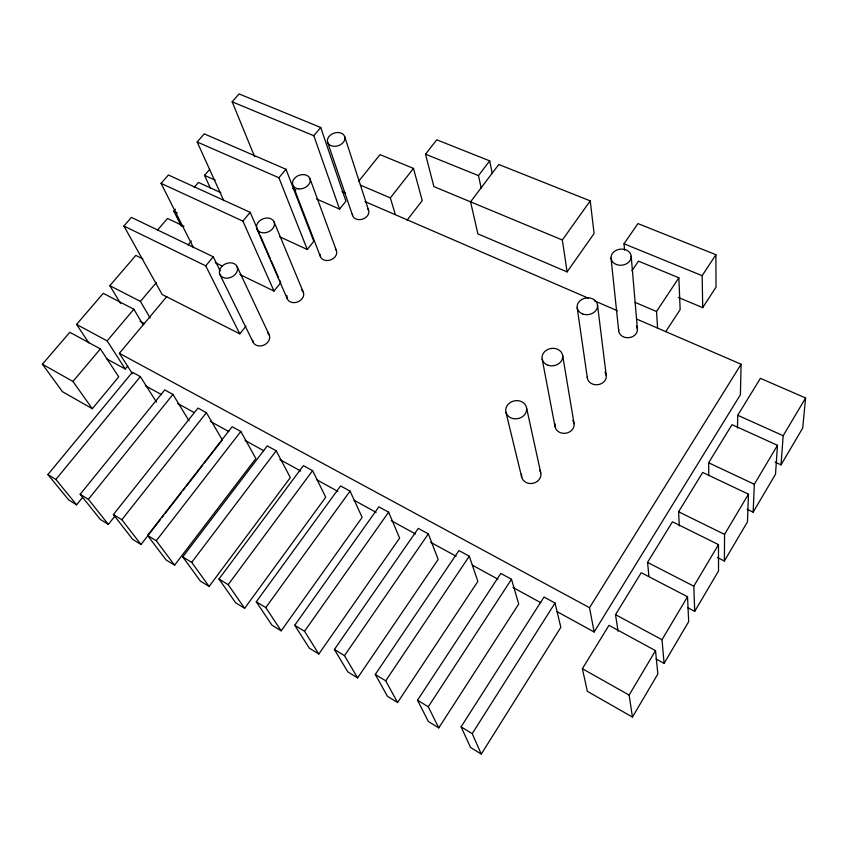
<?xml version="1.0" encoding="UTF-8"?>
<svg xmlns="http://www.w3.org/2000/svg" width="848" height="848" viewBox="0 0 848 848"><rect width="100%" height="100%" fill="white"/><g stroke="black" fill="none" stroke-linecap="round" stroke-linejoin="round"><path stroke-width="1.27" d="M717.387 557.496L724.393 561.005L724.563 534.399L748.455 494.172L702.695 472.453L678.58 511.779L679.333 525.919M737.484 428.07L737.749 415.276L760.402 378.335L805.6 397.966L802.717 428.039L781.019 464.874L775.093 462.149M636.774 319.113L741.099 364.227L740.399 394.723L594.151 631.993L557.041 611.631M748.455 494.172L747.47 521.838L724.393 561.005M747.183 509.33L753.141 512.192L754.338 484.272L777.478 445.306L731.994 424.657L708.631 462.775L708.801 475.611M777.478 445.306L775.507 474.223L753.141 512.192M781.019 464.874L783.181 435.724L805.6 397.966M632.46 717.079L657.857 673.969L655.515 650.639L608.97 625.336L582.375 668.712L587.357 691.321L632.46 717.079L629.121 695.074L655.515 650.639M656.045 658.97L664.101 663.369L688.682 621.637L687.527 596.748L641.236 572.707L615.51 614.673L618.054 631.219M687.855 607.772L694.724 611.366L718.532 570.948L718.489 544.617L672.464 521.774L647.554 562.394L648.953 576.492M664.101 663.369L662.002 639.71L687.527 596.748M694.724 611.366L693.802 586.191L718.489 544.617M594.151 631.993L589.53 607.709L741.099 364.227M481.282 754.084L560.835 627.329L555.037 603.045L544.024 597.024L461.1 726.831L470.534 747.459L481.282 754.084L472.219 733.615L461.1 726.831M472.219 733.615L555.037 603.045M438.776 727.902L518.722 604.02L511.503 579.269L500.829 573.439L417.502 700.215L428.357 721.489L438.776 727.902L428.272 706.787L417.502 700.215M678.273 297.425L702.706 307.654L716.019 287.122L715.892 254.707L637.95 223.586L624.011 243.779L624.594 250.202M428.272 706.787L511.503 579.269M702.706 307.654L702.155 275.674L715.892 254.707M665.733 331.632L680.149 309.626L678.866 277.784L638.47 261.142L631.94 270.735M657.603 328.367L656.511 311.502L678.866 277.784M397.574 702.526L477.859 581.399L469.294 556.224L458.938 550.575L375.282 674.446L387.462 696.303L397.574 702.526L385.713 680.806L375.282 674.446M385.713 680.806L469.294 556.224M357.612 677.912L438.172 559.436L428.346 533.869L418.308 528.389L334.388 649.473L347.807 671.87L357.612 677.912L344.489 655.642L334.388 649.473M344.489 655.642L428.346 533.869M318.827 654.02L399.62 538.098L388.628 512.171L378.876 506.85L294.733 625.262L309.319 648.158L318.827 654.02L304.527 631.251L294.733 625.262M567.111 271.901L594.098 233.518L590.229 200.881L498.772 164.491L470.566 201.845L477.88 233.857L567.111 271.901L562.341 240.005L590.229 200.881M304.527 631.251L388.628 512.171M281.186 630.838L362.16 517.365L350.054 491.119L340.589 485.946L256.276 601.794L271.943 625.146L281.186 630.838L265.784 607.592L256.276 601.794M265.784 607.592L350.054 491.119M244.627 608.323L325.738 497.204L312.594 470.661L303.404 465.647L218.964 579.014L235.649 602.79L244.627 608.323L228.186 584.643L218.964 579.014M228.186 584.643L312.594 470.661M209.106 586.445L290.323 477.594L276.194 450.786L267.258 445.91L182.744 556.903L200.382 581.071L209.106 586.445L191.701 562.362L182.744 556.903M481.176 188.097L478.484 175.621L489.688 160.876L436.773 139.814L425.505 154.177L433.89 186.592L562.341 240.005M191.701 562.362L276.194 450.786M174.582 565.181L255.863 458.524L240.821 431.473L232.129 426.724L147.563 535.427L166.102 559.956L174.582 565.181L156.265 540.738L147.563 535.427M407.061 220.236L422.251 200.584L413.485 168.413L380.021 154.633L358.492 181.514M156.265 540.738L240.821 431.473M204.432 462.955L222.324 439.964L206.414 412.69L197.966 408.068L113.388 514.566L132.765 539.423L141.012 544.501L160.526 519.411M162.159 517.322L163.781 515.234M165.402 513.135L181.673 492.232M183.295 490.144L184.917 488.045M186.549 485.957L202.81 465.054M395.295 214.343L390.345 197.891L413.485 168.413M141.012 544.501L121.847 519.718L206.414 412.69M188.998 420.788L172.95 394.415L164.724 389.921L80.178 494.289L100.329 519.442L108.353 524.393L114.925 516.103M220.173 270.936L213.251 256.785L131.429 217.395L123.903 226.034L162.148 294.489L239.783 333.858L245.941 326.162M239.92 274.582L274.021 291.055L280.741 282.649L279.692 280.222M279.84 236.857L307.273 249.492L313.802 241.32L285.977 169.261L204.241 133.857L197.149 141.987L223.777 200.616M316.601 199.004L339.582 209.106L345.931 201.167L320.692 127.476L239.041 93.916L232.161 101.813L254.665 156.763M108.353 524.393L88.393 499.302L172.95 394.415M156.467 402.069L140.376 376.629L132.373 372.261L47.88 474.573L68.773 500.002L76.585 504.814L82.383 497.638M76.585 504.814L55.873 479.449L140.376 376.629M92.315 408.725L118.731 376.862L100.393 348.91L69.812 332.289L42.4 364.216L62.413 391.659L92.315 408.725L72.949 381.452L42.4 364.216M106.837 358.948L125.25 368.997L127.741 365.997M239.783 333.858L205.725 265.837L213.251 256.785M274.021 291.055L242.888 221.116L250.181 212.339L168.381 174.995L161.078 183.369L193.482 247.711M307.273 249.492L278.907 177.762L285.977 169.261M339.582 209.106L313.834 135.733L320.692 127.476M132.426 373.767L119.367 353.33L166.78 296.588M72.949 381.452L100.393 348.91M125.25 368.997L107.155 340.885L133.846 309.234L103.244 293.334L76.564 324.413L88.828 342.878M150.181 318.095L140.429 301.422L156.361 282.532M188.012 244.987L191.394 240.991M120.639 303.51L109.827 285.67L135.807 255.407L142.867 258.916M157.399 230.243L167.522 218.455L184.005 226.278M181.43 226.352L173.766 211.184L175.472 209.202M194.181 187.397L198.432 182.447L220.798 192.602M210.558 188.457L204.516 175.356L209.668 169.356M425.505 154.177L478.484 175.621M624.011 243.779L702.155 275.674M232.161 101.813L313.834 135.733M360.421 185.118L390.345 197.891M635.046 302.344L656.511 311.502M341.977 191.648L345.624 193.227M365.032 201.612L588.247 298.136M594.31 300.754L617.365 310.728M197.149 141.987L278.907 177.762M292.401 188.373L296.037 189.963M204.516 175.356L215.116 180.126M737.749 415.276L783.181 435.724M161.078 183.369L242.888 221.116M173.766 211.184L177.306 212.837M708.631 462.775L754.338 484.272M215.233 262.647L222.293 266.06M123.903 226.034L205.725 265.837M678.58 511.779L724.563 534.399M109.827 285.67L140.429 301.422M647.554 562.394L693.802 586.191M140.047 321.286L144.658 323.692M76.564 324.413L107.155 340.885M615.51 614.673L662.002 639.71M119.367 353.33L589.53 607.709M145.358 385.745L161.597 394.659M177.826 403.563L194.065 412.467M210.304 421.382L228.854 431.558M245.093 440.462L263.643 450.648M279.882 459.552L300.754 471.011M316.993 479.915L337.864 491.374M354.104 500.278L376.13 512.362M391.204 520.64L415.562 533.996M430.636 542.275L456.15 556.267M472.389 565.181L497.893 579.173M512.976 587.452L540.801 602.716M582.375 668.712L629.121 695.074M47.88 474.573L55.873 479.449M80.178 494.289L88.393 499.302M113.388 514.566L121.847 519.718M133.846 309.234L143.068 324.71M219.833 274.381L253.149 342.242M237.069 266.569A9.466 7.261 -24.7 0 1 226.755 278.197A9.466 7.261 -24.7 0 1 221.551 266.738A9.466 7.261 -24.7 0 1 237.069 266.569L269.208 334.896M257.008 229.236L287.398 299.068M250.181 212.339L259.138 232.946M260.198 235.373L270.205 258.407M271.265 260.824L278.632 277.794M274.137 222.049A9.296 7.049 -22.4 0 1 263.304 232.84A9.296 7.049 -22.4 0 1 259.011 221.402A9.296 7.049 -22.4 0 1 274.137 222.049L303.383 292.316M292.836 185.034L320.459 256.7M309.88 178.44L336.391 250.51M327.593 142.199L352.598 215.551M344.701 136.602A8.999 6.636 -18.5 0 1 333.656 146.301A8.999 6.636 -18.5 0 1 330.095 135.362A8.999 6.636 -18.5 0 1 344.701 136.602L368.615 210.325M505.949 412.329L521.721 477.244M526.523 407.697A10.547 9.052 -11.9 0 1 512.478 418.446A10.547 9.052 -11.9 0 1 509.521 403.054A10.547 9.052 -11.9 0 1 526.523 407.697L540.791 473.014M489.688 160.876L492.243 173.437M542.169 359.064L555.048 426.777M562.574 355.068L574.085 423.735M577.17 307.654L587.346 377.932M597.49 304.835L606.235 375.431M611.026 258.004L618.669 330.646M631.198 256.287A10.123 8.067 -6.5 0 1 616.591 264.587A10.123 8.067 -6.5 0 1 615.553 250.648A10.123 8.067 -6.5 0 1 631.198 256.287L637.431 329.204M302.376 290.631A8.681 6.848 -22.7 0 1 297.118 302.121A8.681 6.848 -22.7 0 1 286.953 295.655M301.655 289.942A8.681 6.848 -22.7 0 1 302.026 290.27M572.782 420.407A9.646 8.332 -8.2 0 1 566.22 433.158A9.646 8.332 -8.2 0 1 555.069 423.809M605.97 374.318A9.529 8.045 -6.4 0 1 597.914 384.685A9.529 8.045 -6.4 0 1 587.293 376.788M604.9 372.24A9.529 8.045 -6.4 0 1 605.769 373.767M335.363 248.899A8.544 6.667 -20.4 0 1 331.462 259.573A8.544 6.667 -20.4 0 1 320.184 255.789M320.12 255.312A8.544 6.667 -20.4 0 1 320.099 254.347M267.682 332.893A8.83 7.038 -25.2 0 1 264.364 344.882A8.83 7.038 -25.2 0 1 252.672 340.281M539.614 470.163A9.773 8.639 -10.8 0 1 533.127 483.286A9.773 8.639 -10.8 0 1 521.531 474.18M367.725 208.693A8.427 6.477 -18.5 0 1 362.88 219.028A8.427 6.477 -18.5 0 1 352.365 214.184M637.251 328.112A9.413 7.759 -5.1 0 1 628.591 337.695A9.413 7.759 -5.1 0 1 618.69 329.543M636.339 326.056A9.413 7.759 -5.1 0 1 637.092 327.582M548.168 365.297A10.399 8.713 -9.5 0 0 562.68 355.683A10.399 8.713 -9.5 0 0 546.282 350.319A10.399 8.713 -9.5 0 0 548.168 365.297M582.65 313.961A10.261 8.385 -7.7 0 0 597.554 305.428A10.261 8.385 -7.7 0 0 581.813 299.45A10.261 8.385 -7.7 0 0 582.65 313.961M298.729 188.881A9.137 6.848 -20.3 0 0 310.039 178.896A9.137 6.848 -20.3 0 0 295.327 177.508A9.137 6.848 -20.3 0 0 298.729 188.881"/></g></svg>
